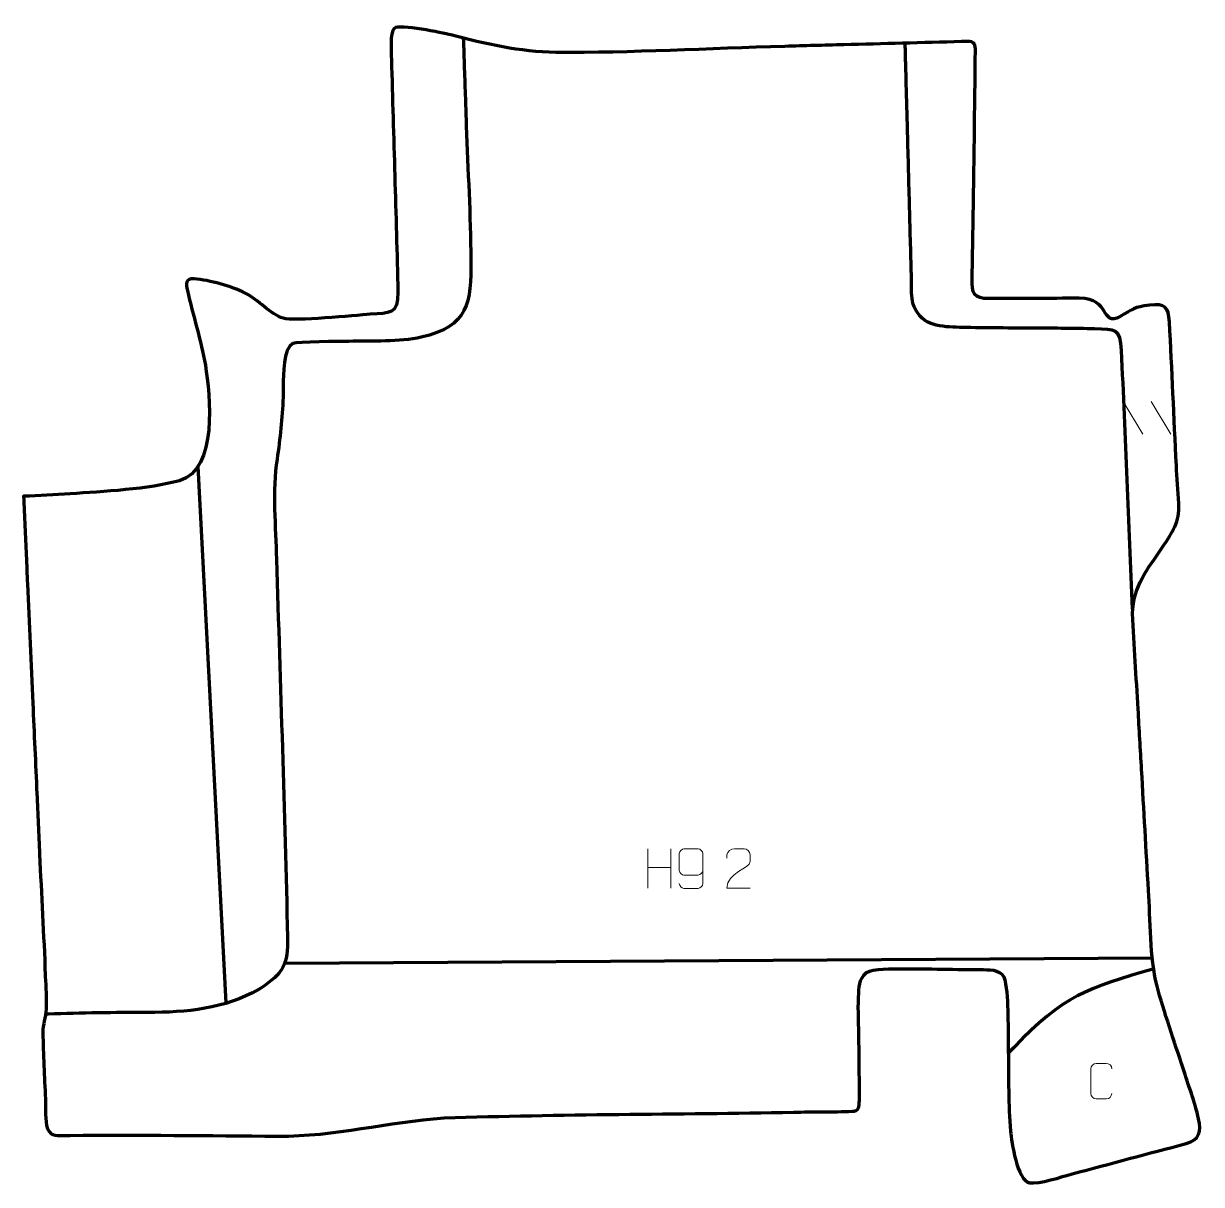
# Model space of a CAD drawing. Header units: millimetres. Extents: x 1271 to 2015, y 68 to 801.
import ezdxf

# ---------------------------------------------------------------- set-up
doc = ezdxf.new("R2010")
doc.units = ezdxf.units.MM
doc.header["$MEASUREMENT"] = 0
doc.layers.add('layer 2', color=7, linetype='Continuous')
doc.layers.add('layer 3', color=7, linetype='Continuous')

msp = doc.modelspace()

# ---------------------------------------------------------------- linework, layer by layer
at = {"layer": 'layer 2', "color": 142, "lineweight": 158}
for points, knots in [([(1548.6498, 791.375), (1549.0848, 778.6404), (1549.5198, 765.9059), (1549.9548, 753.1713), (1549.9548, 753.1713), (1550.1506, 747.4408), (1550.3463, 741.7101), (1550.5421, 735.9796), (1550.5421, 735.9796), (1551.5145, 707.9998), (1553.2402, 679.4165), (1553.4123, 651.4888), (1553.4123, 651.4888), (1553.6309, 624.1649), (1552.1065, 609.453), (1522.011, 602.4741), (1522.011, 602.4741), (1508.4319, 599.4564), (1490.6478, 600.2917), (1476.4412, 599.8906), (1476.4412, 599.8906), (1471.1081, 599.789), (1443.6453, 599.7435), (1440.9604, 598.5804), (1440.9604, 598.5804), (1434.9978, 595.9974), (1434.9247, 578.032), (1434.9439, 572.3221), (1434.9439, 572.3221), (1434.9527, 569.7448), (1434.9506, 567.2165), (1434.8697, 564.6386), (1434.8697, 564.6386), (1434.2235, 551.1908), (1433.0191, 538.7921), (1431.0038, 525.4781), (1431.0038, 525.4781), (1428.0388, 505.8901), (1430.0678, 482.3144), (1430.6744, 462.2859), (1430.6744, 462.2859), (1433.0838, 382.7265), (1435.8172, 303.1758), (1437.6535, 223.6002), (1437.6535, 223.6002), (1438.0483, 206.4901), (1434.9263, 200.7828), (1420.6749, 191.5041), (1420.6749, 191.5041), (1420.6749, 191.5041), (1419.6604, 190.8435), (1419.6604, 190.8435), (1419.6604, 190.8435), (1397.6873, 178.2813), (1373.9809, 176.087), (1349.2235, 176.1099), (1349.2235, 176.1099), (1328.5722, 176.1289), (1307.2398, 175.7222), (1286.5911, 175.0842), (1286.5911, 175.0842), (1286.057, 175.067), (1285.367, 175.0641), (1284.8406, 174.9961)], [0, 0, 0, 0, 0.05882353, 0.05882353, 0.05882353, 0.05882353, 0.11764706, 0.11764706, 0.11764706, 0.11764706, 0.17647059, 0.17647059, 0.17647059, 0.17647059, 0.23529412, 0.23529412, 0.23529412, 0.23529412, 0.29411765, 0.29411765, 0.29411765, 0.29411765, 0.35294118, 0.35294118, 0.35294118, 0.35294118, 0.41176471, 0.41176471, 0.41176471, 0.41176471, 0.47058824, 0.47058824, 0.47058824, 0.47058824, 0.52941176, 0.52941176, 0.52941176, 0.52941176, 0.58823529, 0.58823529, 0.58823529, 0.58823529, 0.64705882, 0.64705882, 0.64705882, 0.64705882, 0.70588235, 0.70588235, 0.70588235, 0.70588235, 0.76470588, 0.76470588, 0.76470588, 0.76470588, 0.82352941, 0.82352941, 0.82352941, 0.82352941, 0.88235294, 0.88235294, 0.88235294, 0.88235294, 1, 1, 1, 1]), ([(1971.2758, 430.7513), (1968.948, 485.1777), (1967.0695, 539.7099), (1964.3784, 594.108), (1964.3784, 594.108), (1963.6812, 608.2018), (1960.6587, 607.4141), (1947.2794, 607.8012), (1947.2794, 607.8012), (1934.8543, 608.1607), (1922.4168, 608.1343), (1909.9873, 608.2201), (1909.9873, 608.2201), (1894.4296, 608.332), (1878.8797, 608.3664), (1863.3238, 608.6942), (1863.3238, 608.6942), (1862.8973, 608.7034), (1862.4713, 608.7144), (1862.0449, 608.7263), (1862.0449, 608.7263), (1850.9391, 609.0582), (1838.364, 609.4983), (1833.4731, 621.6951), (1833.4731, 621.6951), (1832.5046, 624.1101), (1832.1521, 626.1744), (1831.8772, 628.7413), (1831.8772, 628.7413), (1831.5869, 633.5587), (1831.7332, 639.1882), (1831.6038, 644.1569), (1831.6038, 644.1569), (1831.2062, 659.425), (1830.7863, 674.6924), (1830.3792, 689.9602), (1830.3792, 689.9602), (1829.9562, 705.8636), (1829.5332, 721.767), (1829.1103, 737.6704), (1829.1103, 737.6704), (1828.9412, 744.0318), (1828.772, 750.3931), (1828.6028, 756.7545), (1828.6028, 756.7545), (1828.4336, 763.1159), (1828.2644, 769.4772), (1828.0952, 775.8386), (1828.0952, 775.8386), (1827.9938, 779.6554), (1827.8923, 783.4723), (1827.7908, 787.2891), (1827.7908, 787.2891), (1827.7908, 787.2891), (1827.7654, 788.2432), (1827.7654, 788.2432)], [0, 0, 0, 0, 0.06666667, 0.06666667, 0.06666667, 0.06666667, 0.13333333, 0.13333333, 0.13333333, 0.13333333, 0.2, 0.2, 0.2, 0.2, 0.26666667, 0.26666667, 0.26666667, 0.26666667, 0.33333333, 0.33333333, 0.33333333, 0.33333333, 0.4, 0.4, 0.4, 0.4, 0.46666667, 0.46666667, 0.46666667, 0.46666667, 0.53333333, 0.53333333, 0.53333333, 0.53333333, 0.6, 0.6, 0.6, 0.6, 0.66666667, 0.66666667, 0.66666667, 0.66666667, 0.73333333, 0.73333333, 0.73333333, 0.73333333, 0.8, 0.8, 0.8, 0.8, 0.86666667, 0.86666667, 0.86666667, 0.86666667, 1, 1, 1, 1]), ([(1984.973, 203.6594), (1942.8662, 191.5003), (1927.5605, 186.7486), (1896.2292, 153.7941), (1896.2292, 153.7941), (1895.117, 152.6242), (1894.0107, 151.449), (1892.9046, 150.2734)], [0, 0, 0, 0, 0.33333333, 0.33333333, 0.33333333, 0.33333333, 1, 1, 1, 1])]:
    msp.add_open_spline(points, degree=3, knots=knots, dxfattribs=at)
for points in [[(1381.0329, 520.889), (1381.0329, 520.889), (1398.6003, 182.2), (1398.6003, 182.2)], [(1436.1036, 207.1433), (1436.1036, 207.1433), (1984.0111, 210.508), (1984.0111, 210.508)]]:
    msp.add_open_spline(points, degree=3, dxfattribs=at)
at = {"layer": 'layer 3', "color": 242, "lineweight": 158}
msp.add_open_spline([(1281.0199, 275.9831), (1280.4519, 288.7013), (1279.8824, 301.4194), (1279.3136, 314.1376), (1279.3136, 314.1376), (1278.4606, 333.2148), (1277.6074, 352.2921), (1276.7543, 371.3692), (1276.7543, 371.3692), (1275.631, 396.4876), (1274.5078, 421.6059), (1273.3845, 446.7243), (1273.3845, 446.7243), (1272.8442, 458.8065), (1272.3039, 470.8887), (1271.7635, 482.971), (1271.7635, 482.971), (1271.4792, 489.3301), (1271.1948, 495.6891), (1270.9104, 502.0482), (1270.9104, 502.0482), (1280.739, 502.5574), (1290.5673, 503.0709), (1300.3903, 503.6788), (1300.3903, 503.6788), (1320.7415, 504.9386), (1350.1842, 506.5752), (1369.3354, 511.9054), (1369.3354, 511.9054), (1393.9706, 519.1393), (1388.6105, 565.5214), (1385.7687, 584.8256), (1385.7687, 584.8256), (1382.9543, 600.3852), (1377.8693, 616.3493), (1374.4024, 631.9966), (1374.4024, 631.9966), (1373.5025, 636.4343), (1373.0873, 639.5789), (1378.5918, 639.4363), (1378.5918, 639.4363), (1388.4906, 638.4894), (1402.0308, 634.8196), (1410.94, 630.3951), (1410.94, 630.3951), (1419.8024, 625.8824), (1426.2602, 617.2576), (1434.9231, 614.4601), (1434.9231, 614.4601), (1441.9286, 612.4446), (1479.9072, 616.277), (1489.8609, 617.0241), (1489.8609, 617.0241), (1502.1673, 617.9227), (1507.6318, 616.7977), (1507.3302, 630.9427), (1507.3302, 630.9427), (1506.2853, 679.9397), (1504.5103, 728.9423), (1503.2614, 777.9388), (1503.2614, 777.9388), (1503.1515, 782.2774), (1502.1624, 794.8441), (1505.0945, 797.5829), (1505.0945, 797.5829), (1508.3316, 800.6067), (1535.4702, 794.6599), (1540.7964, 793.4027), (1540.7964, 793.4027), (1562.566, 787.7555), (1584.4649, 782.7102), (1607.0931, 782.3507), (1607.0931, 782.3507), (1655.0005, 782.0318), (1703.753, 784.8968), (1751.7245, 786.2209), (1751.7245, 786.2209), (1764.1216, 786.5506), (1776.5188, 786.8804), (1788.9159, 787.2101), (1788.9159, 787.2101), (1813.7172, 787.8697), (1838.5311, 788.4771), (1863.3292, 789.203), (1863.3292, 789.203), (1868.2678, 789.3475), (1872.1653, 790.3887), (1872.0987, 784.1391), (1872.0987, 784.1391), (1871.698, 746.8659), (1871.2019, 709.5941), (1870.6515, 672.3229), (1870.6515, 672.3229), (1870.4911, 661.4632), (1870.1752, 650.5399), (1870.0389, 639.7066), (1870.0389, 639.7066), (1869.9181, 630.1058), (1870.7646, 626.9106), (1880.7955, 626.9059), (1880.7955, 626.9059), (1899.7498, 626.897), (1918.7291, 627.0875), (1937.687, 627.1487), (1937.687, 627.1487), (1957.8256, 627.2105), (1951.0764, 608.987), (1963.5866, 615.604), (1963.5866, 615.604), (1971.5931, 620.2424), (1972.3704, 621.5729), (1982.0104, 622.7928), (1982.0104, 622.7928), (1991.9513, 623.6875), (1994.0199, 621.9024), (1994.6845, 612.1527), (1994.6845, 612.1527), (1996.3413, 582.0048), (1997.4921, 551.767), (1999.0199, 521.5996), (1999.0199, 521.5996), (1999.4281, 513.5788), (2000.1482, 505.5408), (2000.5371, 497.5956), (2000.5371, 497.5956), (2001.1305, 485.4724), (1996.7329, 479.6814), (1990.1418, 469.7273), (1990.1418, 469.7273), (1980.8451, 455.7627), (1971.6908, 445.6815), (1971.4308, 427.9535), (1971.4308, 427.9535), (1972.1709, 408.0182), (1973.735, 387.6794), (1974.8833, 367.7164), (1974.8833, 367.7164), (1975.2476, 361.3493), (1975.612, 354.9822), (1975.9764, 348.615), (1975.9764, 348.615), (1976.3408, 342.2478), (1976.7052, 335.8807), (1977.0695, 329.5135), (1977.0695, 329.5135), (1978.5259, 304.066), (1979.9359, 278.6071), (1981.4588, 253.1643), (1981.4588, 253.1643), (1982.5036, 235.7074), (1982.4144, 209.6814), (1986.6692, 193.4783), (1986.6692, 193.4783), (1991.241, 176.068), (1997.759, 157.9547), (2003.2666, 140.7048), (2003.2666, 140.7048), (2006.4833, 130.581), (2010.7913, 119.1681), (2013.0893, 108.9993), (2013.0893, 108.9993), (2014.8718, 100.8324), (2013.9334, 95.7424), (2005.1902, 93.2765), (2005.1902, 93.2765), (1981.1867, 87.0539), (1957.2535, 80.5639), (1933.295, 74.171), (1933.295, 74.171), (1926.7786, 72.4321), (1912.1474, 67.5022), (1906.3001, 68.5836), (1906.3001, 68.5836), (1898.2855, 70.0658), (1894.9692, 94.2636), (1894.2805, 101.2121), (1894.2805, 101.2121), (1892.7637, 117.5496), (1893.2517, 135.1482), (1892.8646, 151.6503), (1892.8646, 151.6503), (1892.4976, 165.4277), (1893.3514, 183.5734), (1890.7412, 196.6758), (1890.7412, 196.6758), (1889.2717, 202.7735), (1882.6131, 203.1676), (1877.3104, 203.1572), (1877.3104, 203.1572), (1859.9234, 203.1598), (1842.4137, 203.7518), (1825.0713, 203.7184), (1825.0713, 203.7184), (1820.5713, 203.7098), (1806.8836, 203.8196), (1803.3458, 201.2683), (1803.3458, 201.2683), (1798.3628, 197.2536), (1798.5564, 191.7275), (1798.2862, 185.6672), (1798.2862, 185.6672), (1797.9112, 177.258), (1798.4856, 167.6493), (1798.5469, 159.0671), (1798.5469, 159.0671), (1798.6374, 146.3364), (1798.9407, 133.1863), (1798.8033, 120.5056), (1798.8033, 120.5056), (1798.7591, 116.4241), (1798.5516, 113.8748), (1794.1844, 113.6793), (1794.1844, 113.6793), (1782.0015, 113.1666), (1769.45, 113.4101), (1757.1673, 113.1537), (1757.1673, 113.1537), (1683.687, 111.6773), (1609.985, 112.0524), (1536.5613, 109.4803), (1536.5613, 109.4803), (1500.886, 107.1806), (1467.6859, 97.7129), (1431.4597, 98.0069), (1431.4597, 98.0069), (1387.8466, 98.3544), (1343.8895, 98.8235), (1300.2951, 98.473), (1300.2951, 98.473), (1297.3838, 98.4496), (1290.6314, 97.7542), (1288.3836, 99.4742), (1288.3836, 99.4742), (1284.283, 102.6119), (1284.9489, 111.1041), (1284.8334, 115.9128), (1284.8334, 115.9128), (1284.788, 117.8043), (1284.74, 119.6905), (1284.6727, 121.5815), (1284.6727, 121.5815), (1284.134, 135.4335), (1283.347, 149.4826), (1283.0662, 163.3184), (1283.0662, 163.3184), (1282.9563, 168.7323), (1284.9522, 172.552), (1285.164, 178.3585), (1285.164, 178.3585), (1285.4089, 185.072), (1284.9147, 192.0442), (1284.6555, 198.7701), (1284.6555, 198.7701), (1284.6555, 198.7701), (1284.6222, 199.6334), (1284.6222, 199.6334), (1284.6222, 199.6334), (1283.6899, 225.0939), (1282.1624, 250.5311), (1281.0199, 275.9831)], degree=3, knots=[0, 0, 0, 0, 0.01515152, 0.01515152, 0.01515152, 0.01515152, 0.03030303, 0.03030303, 0.03030303, 0.03030303, 0.04545455, 0.04545455, 0.04545455, 0.04545455, 0.06060606, 0.06060606, 0.06060606, 0.06060606, 0.07575758, 0.07575758, 0.07575758, 0.07575758, 0.09090909, 0.09090909, 0.09090909, 0.09090909, 0.10606061, 0.10606061, 0.10606061, 0.10606061, 0.12121212, 0.12121212, 0.12121212, 0.12121212, 0.13636364, 0.13636364, 0.13636364, 0.13636364, 0.15151515, 0.15151515, 0.15151515, 0.15151515, 0.16666667, 0.16666667, 0.16666667, 0.16666667, 0.18181818, 0.18181818, 0.18181818, 0.18181818, 0.1969697, 0.1969697, 0.1969697, 0.1969697, 0.21212121, 0.21212121, 0.21212121, 0.21212121, 0.22727273, 0.22727273, 0.22727273, 0.22727273, 0.24242424, 0.24242424, 0.24242424, 0.24242424, 0.25757576, 0.25757576, 0.25757576, 0.25757576, 0.27272727, 0.27272727, 0.27272727, 0.27272727, 0.28787879, 0.28787879, 0.28787879, 0.28787879, 0.3030303, 0.3030303, 0.3030303, 0.3030303, 0.31818182, 0.31818182, 0.31818182, 0.31818182, 0.33333333, 0.33333333, 0.33333333, 0.33333333, 0.34848485, 0.34848485, 0.34848485, 0.34848485, 0.36363636, 0.36363636, 0.36363636, 0.36363636, 0.37878788, 0.37878788, 0.37878788, 0.37878788, 0.39393939, 0.39393939, 0.39393939, 0.39393939, 0.40909091, 0.40909091, 0.40909091, 0.40909091, 0.42424242, 0.42424242, 0.42424242, 0.42424242, 0.43939394, 0.43939394, 0.43939394, 0.43939394, 0.45454545, 0.45454545, 0.45454545, 0.45454545, 0.46969697, 0.46969697, 0.46969697, 0.46969697, 0.48484848, 0.48484848, 0.48484848, 0.48484848, 0.5, 0.5, 0.5, 0.5, 0.51515152, 0.51515152, 0.51515152, 0.51515152, 0.53030303, 0.53030303, 0.53030303, 0.53030303, 0.54545455, 0.54545455, 0.54545455, 0.54545455, 0.56060606, 0.56060606, 0.56060606, 0.56060606, 0.57575758, 0.57575758, 0.57575758, 0.57575758, 0.59090909, 0.59090909, 0.59090909, 0.59090909, 0.60606061, 0.60606061, 0.60606061, 0.60606061, 0.62121212, 0.62121212, 0.62121212, 0.62121212, 0.63636364, 0.63636364, 0.63636364, 0.63636364, 0.65151515, 0.65151515, 0.65151515, 0.65151515, 0.66666667, 0.66666667, 0.66666667, 0.66666667, 0.68181818, 0.68181818, 0.68181818, 0.68181818, 0.6969697, 0.6969697, 0.6969697, 0.6969697, 0.71212121, 0.71212121, 0.71212121, 0.71212121, 0.72727273, 0.72727273, 0.72727273, 0.72727273, 0.74242424, 0.74242424, 0.74242424, 0.74242424, 0.75757576, 0.75757576, 0.75757576, 0.75757576, 0.77272727, 0.77272727, 0.77272727, 0.77272727, 0.78787879, 0.78787879, 0.78787879, 0.78787879, 0.8030303, 0.8030303, 0.8030303, 0.8030303, 0.81818182, 0.81818182, 0.81818182, 0.81818182, 0.83333333, 0.83333333, 0.83333333, 0.83333333, 0.84848485, 0.84848485, 0.84848485, 0.84848485, 0.86363636, 0.86363636, 0.86363636, 0.86363636, 0.87878788, 0.87878788, 0.87878788, 0.87878788, 0.89393939, 0.89393939, 0.89393939, 0.89393939, 0.90909091, 0.90909091, 0.90909091, 0.90909091, 0.92424242, 0.92424242, 0.92424242, 0.92424242, 0.93939394, 0.93939394, 0.93939394, 0.93939394, 0.95454545, 0.95454545, 0.95454545, 0.95454545, 0.96969697, 0.96969697, 0.96969697, 0.96969697, 1, 1, 1, 1], dxfattribs=at)
at = {"layer": 'layer 3', "color": 250, "lineweight": 9}
for points in [[(1965.4307, 561.8478), (1965.4307, 561.8478), (1977.795, 541.3035), (1977.795, 541.3035)], [(1983.1606, 561.8478), (1983.1606, 561.8478), (1995.5249, 541.3035), (1995.5249, 541.3035)], [(1665.1861, 279.4707), (1665.1861, 279.4707), (1665.1861, 254.6932), (1665.1861, 254.6932)], [(1679.8294, 279.4707), (1679.8294, 279.4707), (1679.8294, 254.5172), (1679.8294, 254.5172)], [(1665.1861, 267.5884), (1665.1861, 267.5884), (1679.8294, 267.5888), (1679.8294, 267.5888)]]:
    msp.add_open_spline(points, degree=3, dxfattribs=at)
for points, knots in [([(1685.0779, 257.4532), (1685.102, 256.1137), (1686.4582, 254.4604), (1688.0301, 254.4948), (1688.0301, 254.4948), (1691.0149, 254.4951), (1694.0001, 254.4951), (1696.9855, 254.4948), (1696.9855, 254.4948), (1698.2046, 254.4798), (1699.9328, 255.9174), (1699.9378, 257.4532), (1699.9378, 257.4532), (1699.9375, 263.8136), (1699.9375, 270.1744), (1699.9378, 276.5352), (1699.9378, 276.5352), (1699.9331, 277.6981), (1698.2046, 279.4692), (1696.9855, 279.4936), (1696.9855, 279.4936), (1694.0001, 279.4933), (1691.0149, 279.4933), (1688.0301, 279.4936), (1688.0301, 279.4936), (1686.752, 279.4498), (1685.0823, 277.8353), (1685.0779, 276.5352), (1685.0779, 276.5352), (1685.0779, 272.9518), (1685.0779, 269.3688), (1685.0779, 265.786), (1685.0779, 265.786), (1685.1164, 264.3078), (1686.6991, 262.8749), (1688.0301, 262.877), (1688.0301, 262.877), (1691.0149, 262.8767), (1694.0001, 262.8767), (1696.9855, 262.877), (1696.9855, 262.877), (1698.315, 262.872), (1699.958, 264.3792), (1699.9163, 265.8078)], [0, 0, 0, 0, 0.08333333, 0.08333333, 0.08333333, 0.08333333, 0.16666667, 0.16666667, 0.16666667, 0.16666667, 0.25, 0.25, 0.25, 0.25, 0.33333333, 0.33333333, 0.33333333, 0.33333333, 0.41666667, 0.41666667, 0.41666667, 0.41666667, 0.5, 0.5, 0.5, 0.5, 0.58333333, 0.58333333, 0.58333333, 0.58333333, 0.66666667, 0.66666667, 0.66666667, 0.66666667, 0.75, 0.75, 0.75, 0.75, 0.83333333, 0.83333333, 0.83333333, 0.83333333, 1, 1, 1, 1]), ([(1729.8793, 254.5068), (1724.9649, 254.5071), (1720.0505, 254.5071), (1715.1364, 254.5068), (1715.1364, 254.5068), (1715.1364, 264.4391), (1729.7874, 267.0803), (1729.8793, 271.3906), (1729.8793, 271.3906), (1729.879, 272.8147), (1729.879, 274.2384), (1729.8793, 275.6617), (1729.8793, 275.6617), (1729.8624, 277.7388), (1727.7396, 279.4636), (1726.0686, 279.4809), (1726.0686, 279.4809), (1723.9954, 279.4805), (1721.9225, 279.4805), (1719.8501, 279.4809), (1719.8501, 279.4809), (1718.028, 279.4974), (1715.2033, 277.7053), (1715.1364, 275.6117), (1715.1364, 275.6117), (1715.1364, 275.6117), (1715.1364, 273.5569), (1715.1364, 273.5569)], [0, 0, 0, 0, 0.125, 0.125, 0.125, 0.125, 0.25, 0.25, 0.25, 0.25, 0.375, 0.375, 0.375, 0.375, 0.5, 0.5, 0.5, 0.5, 0.625, 0.625, 0.625, 0.625, 0.75, 0.75, 0.75, 0.75, 1, 1, 1, 1]), ([(1958.2798, 124.9917), (1958.1546, 122.9107), (1956.6524, 121.5855), (1954.7287, 121.5758), (1954.7287, 121.5758), (1952.6401, 121.5761), (1950.5515, 121.5761), (1948.4632, 121.5758), (1948.4632, 121.5758), (1946.739, 121.4814), (1944.9726, 123.1693), (1944.9826, 124.9761), (1944.9826, 124.9761), (1944.983, 130.1443), (1944.983, 135.312), (1944.9826, 140.4794), (1944.9826, 140.4794), (1944.9864, 142.3945), (1946.5509, 143.9344), (1948.4788, 143.9223), (1948.4788, 143.9223), (1950.5618, 143.9223), (1952.6453, 143.9223), (1954.7287, 143.9223), (1954.7287, 143.9223), (1956.4722, 143.9541), (1958.2559, 142.6182), (1958.2798, 140.4348)], [0, 0, 0, 0, 0.125, 0.125, 0.125, 0.125, 0.25, 0.25, 0.25, 0.25, 0.375, 0.375, 0.375, 0.375, 0.5, 0.5, 0.5, 0.5, 0.625, 0.625, 0.625, 0.625, 0.75, 0.75, 0.75, 0.75, 1, 1, 1, 1])]:
    msp.add_open_spline(points, degree=3, knots=knots, dxfattribs=at)

doc.saveas('drawing.dxf')
